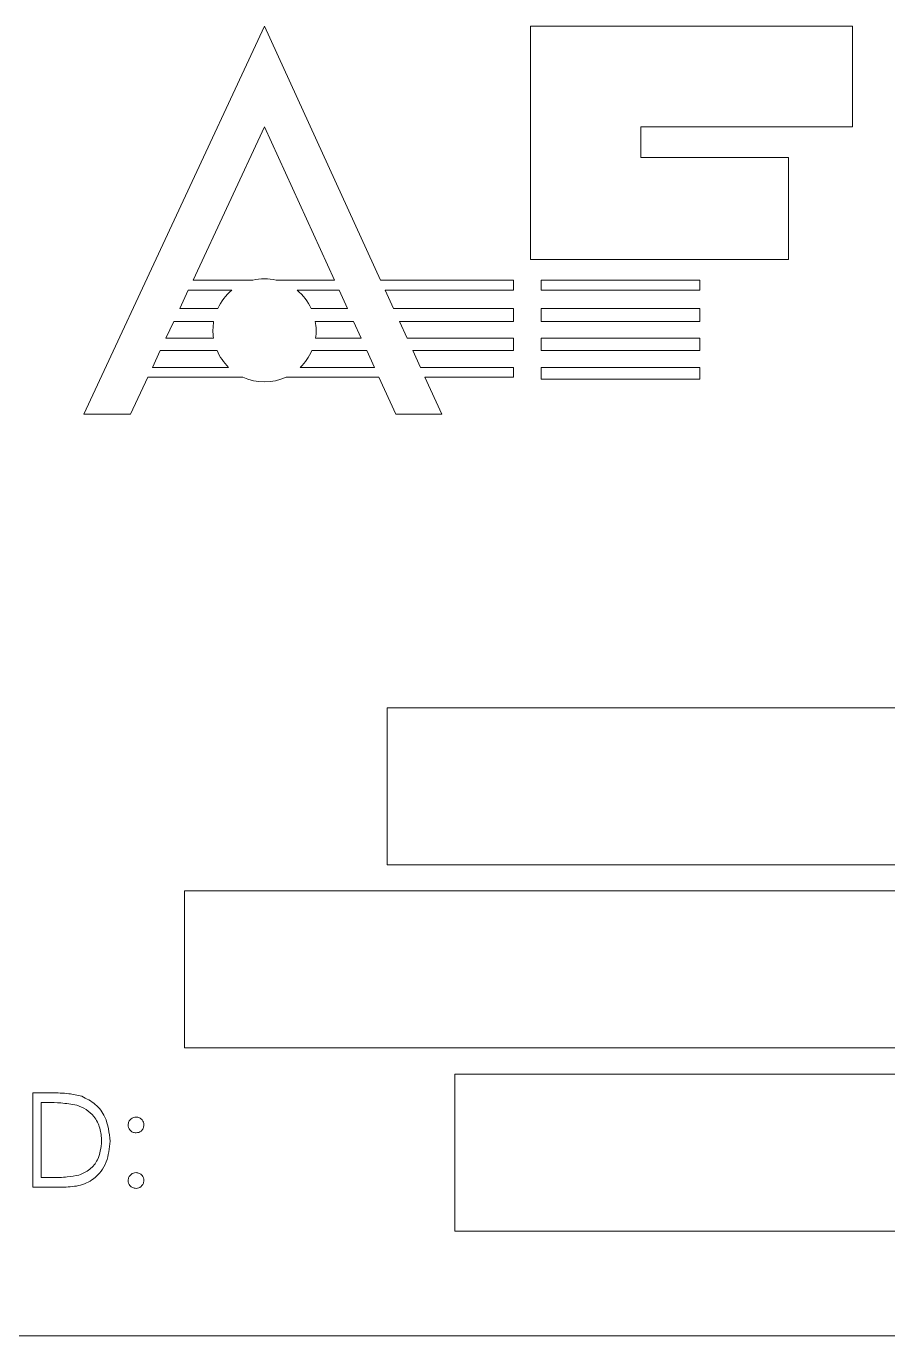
# Paper-space layout 'Layout1' of a CAD drawing. Header units: inches. Extents: x 1.4 to 42.2, y 1.7 to 32.5.
# Drawn here: x 34.2398 to 34.4457, y 29.5157 to 29.8284 of the extents above; entities that cross this region are included whole.
import ezdxf

# ---------------------------------------------------------------- set-up
doc = ezdxf.new("R2010")
doc.units = ezdxf.units.IN
doc.header["$MEASUREMENT"] = 0
doc.layers.add('SLD-0', color=179, linetype='Continuous')

psp = doc.layouts.get("Layout1")

# ---------------------------------------------------------------- linework, layer by layer
at = {"layer": 'SLD-0', "color": 179, "linetype": 'Continuous', "lineweight": 15}
for p, q in [((34.29670603127525, 29.82839815931086), (34.25352697023741, 29.73574344422392)), ((34.3244488677126, 29.76778475365654), (34.29670603127525, 29.82839815931086)), ((34.3603117552392, 29.82839815931086), (34.3603117552392, 29.77266899050218)), ((34.43725737783986, 29.82839815931086), (34.3603117552392, 29.82839815931086)), ((34.43725737783986, 29.80438059708117), (34.43725737783986, 29.82839815931086)), ((34.29670603127525, 29.80438059708117), (34.27965150539101, 29.76778475365654)), ((34.3134560256815, 29.76778475365654), (34.29670603127525, 29.80438059708117)), ((34.38661370688254, 29.79701390894582), (34.38661370688254, 29.80438059708117)), ((34.38661370688254, 29.80438059708117), (34.43725737783986, 29.80438059708117)), ((34.42194829572733, 29.79701390894582), (34.38661370688254, 29.79701390894582)), ((34.42194829572733, 29.77266899050218), (34.42194829572733, 29.79701390894582)), ((34.3603117552392, 29.77266899050218), (34.42194829572733, 29.77266899050218)), ((34.27965150539101, 29.76778475365654), (34.29394189686338, 29.76778464117018)), ((34.29947016583507, 29.76778464117015), (34.3134560256815, 29.76778475365654)), ((34.35620039695493, 29.76778475365654), (34.3244488677126, 29.76778475365654)), ((34.35620039695493, 29.76531931550336), (34.35620039695493, 29.76778475365654)), ((34.40076136742718, 29.76778475365654), (34.3628725806224, 29.76778475365654)), ((34.3628725806224, 29.76778475365654), (34.3628725806224, 29.76531931550336)), ((34.40076136742718, 29.76531931550336), (34.40076136742718, 29.76778475365654)), ((34.27850257784534, 29.76531931550336), (34.27648080351951, 29.76098096567778)), ((34.28890963404807, 29.76531924641736), (34.27850257784534, 29.76531931550336)), ((34.31458443617281, 29.76531931550336), (34.30450242865038, 29.76531924641739)), ((34.31657011143693, 29.76098096567778), (34.31458443617281, 29.76531931550336)), ((34.32557727820392, 29.76531931550336), (34.35620039695493, 29.76531931550336)), ((34.3275629546139, 29.76098096567778), (34.32557727820392, 29.76531931550336)), ((34.3628725806224, 29.76531931550336), (34.40076136742718, 29.76531931550336)), ((34.27504361284941, 29.75789689467933), (34.27316594373176, 29.7538677146113)), ((34.28456570244626, 29.75789691020538), (34.27504361284941, 29.75789689467933)), ((34.27648080351951, 29.76098096567778), (34.28553538433503, 29.76098086855671)), ((34.30787667836337, 29.76098086855672), (34.31657011143693, 29.76098096567778)), ((34.31798163802886, 29.75789689467933), (34.30884636025213, 29.75789691020533)), ((34.31982577930507, 29.7538677146113), (34.31798163802886, 29.75789689467933)), ((34.35620039695493, 29.76098096567778), (34.3275629546139, 29.76098096567778)), ((34.32897448120582, 29.75789689467933), (34.35620039695493, 29.75789689467933)), ((34.33081862133618, 29.7538677146113), (34.32897448120582, 29.75789689467933)), ((34.35620039695493, 29.75789689467933), (34.35620039695493, 29.76098096567778)), ((34.40076136742718, 29.76098096567778), (34.3628725806224, 29.76098096567778)), ((34.3628725806224, 29.76098096567778), (34.3628725806224, 29.75789689467933)), ((34.3628725806224, 29.75789689467933), (34.40076136742718, 29.75789689467933)), ((34.40076136742718, 29.75789689467933), (34.40076136742718, 29.76098096567778)), ((34.27316594373176, 29.7538677146113), (34.28452982788846, 29.75386776077259)), ((34.30888223480993, 29.7538677607726), (34.31982577930507, 29.7538677146113)), ((34.35620039695493, 29.7538677146113), (34.33081862133618, 29.7538677146113)), ((34.35620039695493, 29.75093852182157), (34.35620039695493, 29.7538677146113)), ((34.40076136742718, 29.7538677146113), (34.3628725806224, 29.7538677146113)), ((34.3628725806224, 29.7538677146113), (34.3628725806224, 29.75093852182157)), ((34.40076136742718, 29.75093852182157), (34.40076136742718, 29.7538677146113)), ((34.27180083201978, 29.75093852182157), (34.26992316290224, 29.74690934175366)), ((34.28536976863776, 29.75093847000656), (34.27180083201978, 29.75093852182157)), ((34.32116651484065, 29.75093852182157), (34.3080422940606, 29.75093847000657)), ((34.32301065497101, 29.74690934175366), (34.32116651484065, 29.75093852182157)), ((34.33215935687187, 29.75093852182157), (34.35620039695493, 29.75093852182157)), ((34.33400349929381, 29.74690934175366), (34.33215935687187, 29.75093852182157)), ((34.3628725806224, 29.75093852182157), (34.40076136742718, 29.75093852182157)), ((34.26992316290224, 29.74690934175366), (34.28814390507416, 29.74690932057391)), ((34.30526815762424, 29.74690932057391), (34.32301065497101, 29.74690934175366)), ((34.35620039695493, 29.74690934175366), (34.33400349929381, 29.74690934175366)), ((34.35620039695493, 29.74460200843862), (34.35620039695493, 29.74690934175366)), ((34.40076136742718, 29.74690934175366), (34.3628725806224, 29.74690934175366)), ((34.3628725806224, 29.74690934175366), (34.3628725806224, 29.74413473384281)), ((34.40076136742718, 29.74413473384281), (34.40076136742718, 29.74690934175366)), ((34.26471967308222, 29.73574344422392), (34.26884785429682, 29.74460200843862)), ((34.26884785429682, 29.74460200843862), (34.29150254221526, 29.74460189753631)), ((34.30190952048319, 29.74460189753632), (34.32406676192347, 29.74460200843862)), ((34.32406676192347, 29.74460200843862), (34.32812123024066, 29.73574344422392)), ((34.33505960624628, 29.74460200843862), (34.35620039695493, 29.74460200843862)), ((34.33911407456336, 29.73574344422392), (34.33505960624628, 29.74460200843862)), ((34.3628725806224, 29.74413473384281), (34.40076136742718, 29.74413473384281)), ((34.25352697023741, 29.73574344422392), (34.26471967308222, 29.73574344422392)), ((34.32812123024066, 29.73574344422392), (34.33911407456336, 29.73574344422392)), ((34.67617983046298, 29.66565137485993), (34.32607210977271, 29.66565137485993)), ((34.32607210977271, 29.66565137485993), (34.32607210977271, 29.62815119522741)), ((34.32607210977271, 29.62815119522741), (34.67617983046298, 29.62815119522741)), ((34.27759565666756, 29.62190121417695), (34.27759565666756, 29.5844013278745)), ((34.67617983046298, 29.62190121417695), (34.27759565666756, 29.62190121417695)), ((34.27759565666756, 29.5844013278745), (34.67617983046298, 29.5844013278745)), ((34.67617983046298, 29.57815134682408), (34.34223092976605, 29.57815134682408)), ((34.34223092976605, 29.57815134682408), (34.34223092976605, 29.54065146052151)), ((34.24135270061993, 29.55115120575553), (34.24135270061993, 29.57365137220104)), ((34.24135270061993, 29.57365137220104), (34.24589596890893, 29.57365137220104)), ((34.24495396272021, 29.57134374555606), (34.2433719335168, 29.57134374555606)), ((34.2433719335168, 29.57134374555606), (34.2433719335168, 29.55345912573034)), ((34.2433719335168, 29.55345912573034), (34.24595456156465, 29.55345912573034)), ((34.24832535497893, 29.55115120575553), (34.24135270061993, 29.55115120575553)), ((34.34223092976605, 29.54065146052151), (34.67617983046298, 29.54065146052151)), ((33.89423732082928, 29.51565133976534), (34.70673731009116, 29.51565133976539))]:
    psp.add_line(p, q, dxfattribs=at)
for centre, radius, start, end in [((34.29670603134926, 29.75577408127052), 0.01232452792440916, 77.03950754748834, 102.9604924527681), ((34.29670603134926, 29.75577408127052), 0.01232452792443173, 129.2416127386223, 155.0091470381688), ((34.29713029651406, 29.75610406096727), 0.01180118532672717, 24.40898696998949, 51.34025325324186), ((34.2983862528291, 29.75575912099083), 0.01398491171266281, 171.2070651565033, 187.7726666835193), ((34.29925389560061, 29.75579676682857), 0.009819673125604864, 348.6709679763361, 12.34930018383765), ((34.29727377433338, 29.75616498176337), 0.01300083754015144, 203.7041104284054, 225.3920057819653), ((34.29670603134926, 29.75577408127052), 0.01232452792429918, 314.0051044480549, 336.8987793414473), ((34.29670603134926, 29.75577408127052), 0.01232452792436367, 245.0260625490304, 294.9739374506788)]:
    psp.add_arc(centre, radius, start, end, dxfattribs=at)
for points, knots in [([(34.24589596890893, 29.57365137220104), (34.24724821274148, 29.57364985395984), (34.24966101657188, 29.57364714496772), (34.25200505935422, 29.57308646935556), (34.25303539508923, 29.5728400215845)], [0, 0, 0, 0, 0.5604449957713054, 1, 1, 1, 1]), ([(34.25186802442359, 29.5707124995233), (34.25058754216804, 29.57093797514234), (34.248299095086, 29.57134093974448), (34.24597682511063, 29.57134288760516), (34.24495396272021, 29.57134374555606)], [0, 0, 0, 0, 0.5595419992990258, 1, 1, 1, 1]), ([(34.25779500795962, 29.56212174554456), (34.25772233515091, 29.56317488885867), (34.25757715487714, 29.56527877939856), (34.25618054944054, 29.5679293118869), (34.25419220057989, 29.56982443805174), (34.25264294841447, 29.57041640314613), (34.25186802442359, 29.5707124995233)], [0, 0, 0, 0, 0.2802023204299402, 0.5597671308119703, 0.7797989123214453, 1, 1, 1, 1]), ([(34.25303539508923, 29.5728400215845), (34.25418054620784, 29.57228525988574), (34.25647162832826, 29.57117535867831), (34.2592553081315, 29.56738205157392), (34.25960239798139, 29.56411273860322), (34.25981424085659, 29.56211734559547)], [0, 0, 0, 0, 0.2802620902276862, 0.5607150476144342, 1, 1, 1, 1]), ([(34.26414116227271, 29.5660071939416), (34.26417537323845, 29.56628291868346), (34.26424384174435, 29.56683474353838), (34.26475274612981, 29.56744506097244), (34.26536604713755, 29.56782132654124), (34.26579943044023, 29.56786187899646), (34.26601616162952, 29.56788215892371)], [0, 0, 0, 0, 0.2795342545674125, 0.5594490664497568, 0.7796843412583844, 0.9999999999999999, 0.9999999999999999, 0.9999999999999999, 0.9999999999999999]), ([(34.26601616162952, 29.56788215892371), (34.26629350117466, 29.56785065558551), (34.26684817074593, 29.56778764999061), (34.26745456241266, 29.5672716544926), (34.26783940624376, 29.56666124008839), (34.26787390497804, 29.56622526527444), (34.2678911609862, 29.5660071939416)], [0, 0, 0, 0, 0.2796219539777582, 0.5592343105317683, 0.7795323070316222, 1, 1, 1, 1]), ([(34.26601616162952, 29.56413222895937), (34.2657393922192, 29.56416451843261), (34.26518585031209, 29.56422909773914), (34.26457525588585, 29.56474070028332), (34.2641985320919, 29.56535516087672), (34.26416028740172, 29.56578982849396), (34.26414116227271, 29.5660071939416)], [0, 0, 0, 0, 0.2796436597893225, 0.5592904378786138, 0.7796131402506998, 1, 1, 1, 1]), ([(34.2678911609862, 29.5660071939416), (34.26786015023124, 29.56572991837214), (34.26779809388811, 29.56517505578256), (34.26728258543901, 29.56456681199514), (34.26666932277249, 29.56418705650649), (34.26623397317185, 29.56415051246069), (34.26601616162952, 29.56413222895937)], [0, 0, 0, 0, 0.279530150121554, 0.55937428335888, 0.7795487424898421, 1, 1, 1, 1]), ([(34.25981424085659, 29.56211734559547), (34.25964968095082, 29.56042805613979), (34.25932114766423, 29.55705549819776), (34.25640726241249, 29.5530295544297), (34.25231006045127, 29.55127180974833), (34.24965675302312, 29.55119150281673), (34.24832535497893, 29.55115120575553)], [0, 0, 0, 0, 0.2801216404598809, 0.5592448707324537, 0.7788343292489848, 1, 1, 1, 1]), ([(34.25238635676231, 29.55403141244505), (34.25328462418281, 29.55442509683754), (34.25508094519822, 29.5552123719091), (34.25734685815175, 29.55805556893536), (34.25762518424784, 29.56058089203419), (34.25779500795962, 29.56212174554456)], [0, 0, 0, 0, 0.2805402821353574, 0.5610137837865573, 1, 1, 1, 1]), ([(34.26414116227271, 29.55273782740577), (34.26417401277104, 29.55301434475571), (34.26423972141237, 29.55356744380508), (34.26474896487244, 29.55417965024824), (34.26536409261152, 29.55455587910551), (34.26579876195572, 29.55459381751144), (34.26601616162952, 29.55461279238788)], [0, 0, 0, 0, 0.2796005989680808, 0.5592662650994814, 0.7795672241412892, 1, 1, 1, 1]), ([(34.26601616162952, 29.55461279238788), (34.26629350548077, 29.55458140922667), (34.26684820436427, 29.55451864163908), (34.26745455880436, 29.55400256579756), (34.26783945996874, 29.55339208505197), (34.26787392031929, 29.55295600179954), (34.2678911609862, 29.55273782740577)], [0, 0, 0, 0, 0.2795793108658248, 0.5591698926911088, 0.7794507335503044, 1, 1, 1, 1]), ([(34.24595456156465, 29.55345912573034), (34.24716674645926, 29.55345581755959), (34.24932970575114, 29.55344991463273), (34.25145301248403, 29.55385385286958), (34.25238635676231, 29.55403141244505)], [0, 0, 0, 0, 0.5604288990204662, 1, 1, 1, 1]), ([(34.26601616162952, 29.55086286242366), (34.26574029141205, 29.55089685419419), (34.26518852649567, 29.55096484075181), (34.26457852042643, 29.55147411486027), (34.26420177099577, 29.5520871994409), (34.264161364043, 29.55252096362767), (34.26414116227271, 29.55273782740577)], [0, 0, 0, 0, 0.2795731525305488, 0.559171115215605, 0.7796041711704069, 1, 1, 1, 1]), ([(34.2678911609862, 29.55273782740577), (34.26785845025037, 29.55246154745043), (34.2677929644497, 29.55190844421006), (34.26728090717084, 29.55129912150751), (34.26666742720332, 29.55092174752542), (34.26623326253362, 29.55088249191021), (34.26601616162952, 29.55086286242366)], [0, 0, 0, 0, 0.2794119295179238, 0.5593733479366512, 0.7796678282746634, 1, 1, 1, 1])]:
    psp.add_open_spline(points, degree=3, knots=knots, dxfattribs=at)

doc.saveas('drawing.dxf')
